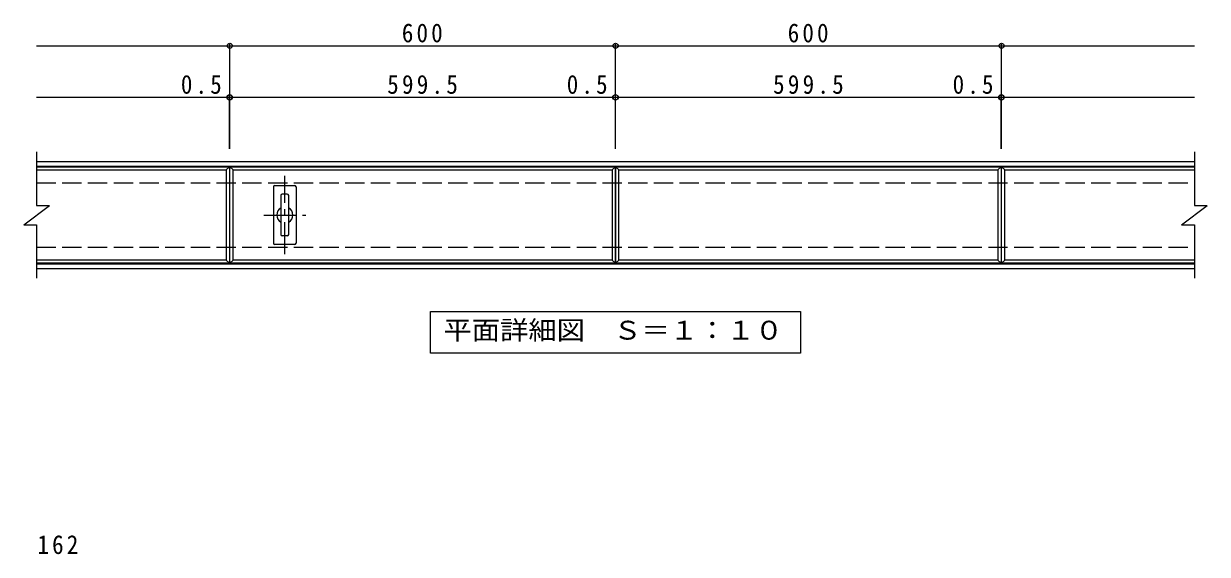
# Model space of a CAD drawing. Units: millimetres on the paper, enlarged 2 times, with parts at other scales. Extents: x -317 to 295, y -274 to 245.
# Drawn here: x -304.9 to 63.2, y 7 to 172 of the extents above; entities that cross this region are included whole.
import ezdxf
from ezdxf.enums import TextEntityAlignment as Align

# ---------------------------------------------------------------- set-up
doc = ezdxf.new("R2010")
doc.units = ezdxf.units.MM
doc.header["$LTSCALE"] = 2
doc.header["$PDMODE"] = 32
doc.header["$PDSIZE"] = 1.6
doc.linetypes.add('CHAIN1', pattern=[8, 5, -1, 1, -1])
doc.linetypes.add('DASHED3', pattern=[4, 3, -1])
for name, color, linetype, lineweight in [('C-1', 2, 'Continuous', 9), ('C-2', 3, 'Continuous', 9), ('C-4', 7, 'Continuous', 9), ('C-5', 7, 'Continuous', 9), ('C-A', 3, 'Continuous', 9), ('D-4', 7, 'Continuous', 9)]:
    doc.layers.add(name, color=color, linetype=linetype, lineweight=lineweight)
doc.styles.add('ＭＳ ゴシック', font='')
doc.styles.get('ＭＳ ゴシック').set_extended_font_data('MS Gothic')

msp = doc.modelspace()

# ---------------------------------------------------------------- linework, layer by layer
at = {"layer": 'C-1'}
for p, q in [((-300.928, 129.086), (59.172, 129.086)), ((-300.928, 127.686), (59.172, 127.686)), ((-300.928, 97.286), (59.172, 97.286)), ((-300.928, 95.886), (59.172, 95.886))]:
    msp.add_line(p, q, dxfattribs=at)
at = {"layer": 'C-1', "linetype": 'DASHED3'}
for p, q in [((-300.928, 122.486), (59.172, 122.486)), ((-300.928, 102.486), (59.172, 102.486))]:
    msp.add_line(p, q, dxfattribs=at)
at = {"layer": 'C-2'}
for p, q in [((-300.928, 132.086), (-300.928, 115.486)), ((59.172, 132.086), (59.172, 115.486)), ((-300.928, 127.486), (-240.928, 127.486)), ((-300.928, 126.486), (-241.928, 126.486)), ((-240.928, 127.486), (-241.928, 126.486)), ((-240.928, 127.486), (-240.928, 97.486)), ((-240.828, 127.486), (-239.828, 126.486)), ((-120.928, 127.486), (-121.928, 126.486)), ((-120.828, 127.486), (-119.828, 126.486)), ((-0.928, 127.486), (-1.928, 126.486)), ((-0.828, 97.486), (-0.828, 127.486)), ((-0.828, 127.486), (0.172, 126.486)), ((-0.828, 127.486), (59.172, 127.486)), ((0.172, 98.486), (0.172, 126.486)), ((0.172, 126.486), (59.172, 126.486)), ((-304.928, 109.486), (-296.928, 115.486)), ((-300.928, 115.486), (-296.928, 115.486)), ((55.172, 109.486), (63.172, 115.486)), ((59.172, 115.486), (63.172, 115.486)), ((-304.928, 109.486), (-300.928, 109.486)), ((-300.928, 109.486), (-300.928, 92.886)), ((55.172, 109.486), (59.172, 109.486)), ((59.172, 109.486), (59.172, 92.886)), ((-241.928, 98.486), (-300.928, 98.486)), ((-240.928, 97.486), (-300.928, 97.486)), ((-240.828, 97.486), (-239.828, 98.486)), ((-121.928, 98.486), (-120.928, 97.486)), ((-120.828, 97.486), (-119.828, 98.486)), ((-1.928, 98.486), (-0.928, 97.486)), ((-0.828, 97.486), (0.172, 98.486)), ((59.172, 97.486), (-0.828, 97.486)), ((59.172, 98.486), (0.172, 98.486))]:
    msp.add_line(p, q, dxfattribs=at)
msp.add_lwpolyline([(-241.928, 126.486), (-241.928, 98.486), (-240.928, 97.486)], dxfattribs=at)
for points in [[(-240.828, 97.486), (-240.828, 127.486), (-120.928, 127.486), (-120.928, 97.486)], [(-239.828, 98.486), (-239.828, 126.486), (-121.928, 126.486), (-121.928, 98.486)], [(-120.828, 97.486), (-120.828, 127.486), (-0.928, 127.486), (-0.928, 97.486)], [(-119.828, 98.486), (-119.828, 126.486), (-1.928, 126.486), (-1.928, 98.486)]]:
    msp.add_lwpolyline(points, close=True, dxfattribs=at)
at = {"layer": 'C-4'}
for p, q in [((-240.828, 133.086), (-240.828, 165.686)), ((-120.828, 133.086), (-120.828, 165.686)), ((-0.828, 133.086), (-0.828, 165.686)), ((-300.928, 165.086), (59.172, 165.086)), ((-300.928, 149.086), (59.172, 149.086)), ((-240.928, 133.086), (-240.928, 149.686)), ((-120.928, 133.086), (-120.928, 149.686)), ((-0.928, 133.086), (-0.928, 149.686))]:
    msp.add_line(p, q, dxfattribs=at)
for p in [(-240.828, 165.086), (-120.828, 165.086), (-0.828, 165.086), (-240.928, 149.086), (-240.828, 149.086), (-120.928, 149.086), (-120.828, 149.086), (-0.928, 149.086), (-0.828, 149.086)]:
    msp.add_point(p, dxfattribs=at)
at = {"layer": 'C-5'}
msp.add_lwpolyline([(-178.378, 69.486), (-178.378, 82.486), (-63.378, 82.486), (-63.378, 69.486)], close=True, dxfattribs=at)
at = {"layer": 'C-A'}
for p, q in [((-226.828, 121.686), (-220.628, 121.686)), ((-227.228, 121.286), (-227.228, 103.687)), ((-224.948, 118.566), (-224.948, 106.406)), ((-222.948, 119.007), (-224.508, 119.007)), ((-222.508, 106.406), (-222.508, 118.566)), ((-220.228, 121.286), (-220.228, 103.687)), ((-220.628, 103.286), (-226.828, 103.286)), ((-222.948, 105.966), (-224.508, 105.966))]:
    msp.add_line(p, q, dxfattribs=at)
at = {"layer": 'C-A', "linetype": 'CHAIN1'}
for p, q in [((-223.728, 100.287), (-223.728, 124.686)), ((-230.228, 112.486), (-217.228, 112.486))]:
    msp.add_line(p, q, dxfattribs=at)
at = {"layer": 'C-A'}
for centre, radius, start, end in [((-226.828, 121.286), 0.4, 90, 180), ((-220.628, 121.286), 0.4, 0, 90), ((-224.508, 118.566), 0.44, 90, 180), ((-222.948, 118.566), 0.44, 0, 90), ((-223.728, 112.486), 2.5, 119.20927, 240.79073), ((-223.728, 112.486), 2.5, 299.20914, 60.79086), ((-226.828, 103.687), 0.4, 180, 270), ((-224.508, 106.406), 0.44, 180, 270), ((-222.948, 106.406), 0.44, 270, 0), ((-220.628, 103.687), 0.4, 270, 0)]:
    msp.add_arc(centre, radius, start, end, dxfattribs=at)

# ---------------------------------------------------------------- texts
at = {"layer": 'C-4', "color": 2, "char_height": 5.865, "attachment_point": 7, "style": 'ＭＳ ゴシック'}
for s, insert in [('\\T1.27;\\W0.9;600', (-187.328, 166.086)), ('\\T1.27;\\W0.9;600', (-67.328, 166.086)), ('\\T1.27;\\W0.9;0.5', (-256.044, 150.086)), ('\\T1.28;\\W0.9;599.5', (-191.878, 150.086)), ('\\T1.27;\\W0.9;0.5', (-136.044, 150.086)), ('\\T1.28;\\W0.9;599.5', (-71.878, 150.086)), ('\\T1.27;\\W0.9;0.5', (-16.044, 150.086))]:
    msp.add_mtext(s, dxfattribs=dict(at, insert=insert))
at = {"layer": 'C-5', "color": 2, "style": 'ＭＳ ゴシック', "width": 1.1}
msp.add_text('平面詳細図\u3000Ｓ＝１：１０', height=5.865, dxfattribs=at).set_placement((-174.378, 71.986), align=Align.BOTTOM_LEFT)
at = {"layer": 'D-4', "color": 2, "insert": (-300.657, 6.999), "char_height": 5.865, "attachment_point": 7, "style": 'ＭＳ ゴシック'}
msp.add_mtext('\\T1.27;\\W0.9;162', dxfattribs=at)

doc.saveas('drawing.dxf')
